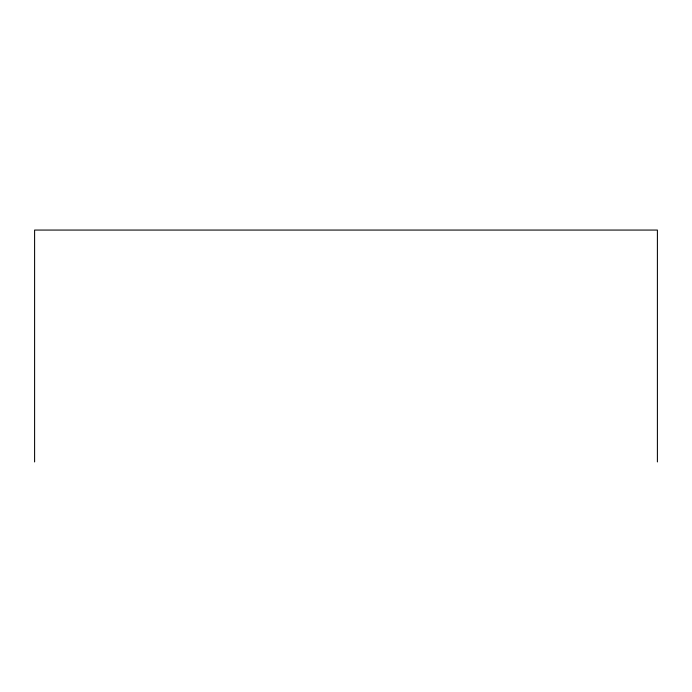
<?xml version="1.0" encoding="UTF-8"?>
<svg xmlns="http://www.w3.org/2000/svg" width="692" height="692" viewBox="0 0 692 692"><rect width="100%" height="100%" fill="white"/><g stroke="black" fill="none" stroke-linecap="round" stroke-linejoin="round"><path stroke-width="1.04" d="M657.4 461.936L657.4 230.064L34.6 230.064L34.6 461.936"/></g></svg>
